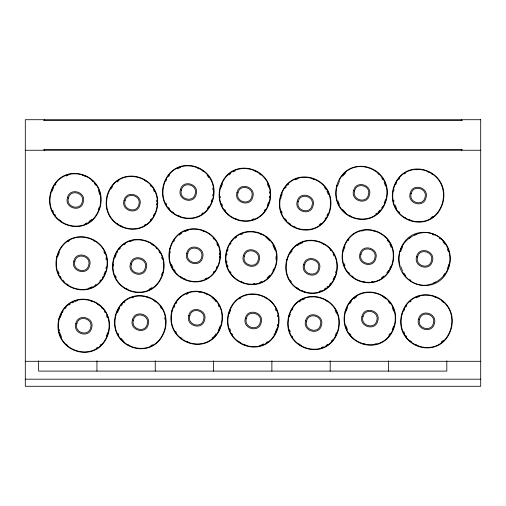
<?xml version="1.0" encoding="UTF-8"?>
<svg xmlns="http://www.w3.org/2000/svg" width="506" height="506" viewBox="0 0 506 506"><rect width="100%" height="100%" fill="white"/><g stroke="black" fill="none" stroke-linecap="round" stroke-linejoin="round"><path stroke-width="0.76" d="M105.988 268.547L106.178 267.048M113.445 265.998L113.635 264.505M156.569 204.917L156.759 203.418M170.079 253.101L170.269 251.602M212.729 195.759L212.918 194.266M219.313 257.592L219.503 256.099M226.764 255.049L226.954 253.55M269.42 197.707L269.609 196.208M280.919 198.263L281.108 196.771M275.998 259.54L275.998 256.542M277.509 325.731L277.699 324.232M337.04 185.999C329.045 219.187 376.312 233.443 385.977 199.712C393.813 171.262 354.447 152.793 339.57 179.605M335.699 272.835L335.883 271.336M343.663 250.944L343.852 249.445M393.769 191.059L393.959 189.56M448.55 265.625L448.733 264.126M52.137 191.141L53.516 187.65M57.697 256.567L59.36 252.374M98.303 209.509L99.132 207.416M60.233 317.616L61.612 314.125M103.869 274.935L105.248 271.444M114.843 257.864L116.228 254.373M165.911 181.085L166.74 178.991M153.514 215.695L154.343 213.602M106.399 335.984L107.778 332.493M117.379 312.664L119.637 307.977M161.566 274.834L162.394 272.74M211.249 201.546L212.077 199.453M221.122 187.271L222.501 183.786M174.007 307.559L174.836 305.466M216.258 268.37L217.087 266.276M227.238 251.305L228.067 249.205M267.288 205.638L268.667 202.153M218.238 330.816L220.173 325.927M229.218 313.745L230.597 310.26M281.387 196.069L282.215 193.975M272.854 271.064L273.683 268.971M275.384 332.113L276.763 328.628M337.458 186.113L339.671 180.528M326.996 215.834L327.825 213.741M289.483 316.301L290.311 314.207M344.131 248.75L344.959 246.656M333.112 279.862L334.498 276.371M384.18 203.089L385.559 199.598M335.092 336.06L336.477 332.568M395.711 184.62L396.54 182.527M346.11 311.196L347.489 307.705M389.74 268.509L390.575 266.415M400.72 251.444L402.656 246.555M392.276 329.564L393.655 326.073M403.807 311.095L404.636 309.002M447.443 268.414L448.272 266.32M55.116 185.152L55.995 183.956M110.827 189.048L112.585 186.651M62.168 312.727L63.048 311.532M65.242 308.534L66.122 307.332M168.498 176.594L169.814 174.798M116.778 252.981L117.658 251.779M119.416 249.382L120.295 248.18M99.796 281.121L100.675 279.926M102.433 277.528L103.313 276.327M150.434 219.889L151.313 218.687M121.396 305.58L122.275 304.384M173.571 241.723L174.45 240.527M207.226 208.636L208.984 206.239M175.993 303.575L176.872 302.373M230.167 244.423L231.046 243.222M213.184 272.563L214.063 271.368M264.258 210.73L265.138 209.535M285.352 188.087L286.232 186.891M214.278 336.212L216.043 333.815M269.774 275.258L267.174 277.838M342.587 176.24L345.623 173.058M290.425 253.221L292.183 250.824M324.966 218.927L325.845 217.732M291.968 310.014L292.847 308.818M273.955 334.713L274.834 333.511M348.096 240.767L348.976 239.566M398.741 179.535L399.62 178.333M379.993 210.072L377.969 212.191M381.758 207.675L382.637 206.48M329.596 284.657L330.918 282.86M349.64 303.815L351.398 301.418M331.575 340.854L332.455 339.659M386.831 272.804L388.589 270.406M405.793 307.104L406.672 305.909M388.81 335.25L390.126 333.454M443.42 275.498L444.742 273.702M117.209 181.951L118.929 180.572M88.955 221.609L91.82 219.313M68.152 241.672L69.303 240.748M144.4 225.227L145.545 224.303M124.172 244.822L125.324 243.905M229.009 174.918L230.73 173.533M68.987 305.036L70.132 304.112M94.774 285.403L95.919 284.48M201.9 213.652L203.045 212.735M179.383 235.094L181.673 233.253M123.862 302.86L125.007 301.943M151.939 287.636L148.789 289.426M287.553 185.095L288.698 184.171M96.178 348.305L97.323 347.388M100.188 345.086L101.339 344.169M235.404 238.244L236.549 237.327M319.33 224.683L321.044 223.304M297.383 245.663L298.527 244.746M239.673 298.85L240.818 297.933M404.509 173.919L405.654 172.995M211.989 338.052L213.709 336.667M375.68 214.032L376.825 213.115M299.362 301.861L301.083 300.482M324.574 288.939L325.719 288.015M326.863 287.098L328.014 286.175M266.289 342.587L267.434 341.664M431.125 217.65L432.845 216.271M409.183 238.623L410.904 237.244M353.998 298.837L356.863 296.535M381.499 277.826L383.788 275.985M325.978 345.592L327.698 344.213M410.018 301.993L411.163 301.07M441.219 342.043L443.509 340.203M66.242 175.974L68.247 175.108M177.189 168.884L180.522 167.435M85.141 223.684L87.14 222.817M233.114 171.869L235.113 171.003M129.897 241.71L131.902 240.843M295.377 179.794L298.047 178.643M184.918 231.634L188.251 230.192M88.196 288.464L92.2 286.731M252.007 219.579L254.012 218.712M71.947 302.904L73.952 302.038M75.286 301.462L77.285 300.596M240.843 234.62L242.842 233.753M131.876 297.907L133.881 297.041M205.145 278.768L207.144 277.902M299.103 244.284L302.436 242.842M186.227 294.372L188.226 293.505M259.736 282.335L261.735 281.469M150.769 345.623L152.774 344.757M414.718 235.17L416.716 234.303M319.33 291.418L321.335 290.552M302.417 299.906L304.416 299.04M259.711 345.649L263.715 343.909M433.61 282.886L435.609 282.019M416.027 297.907L419.366 296.459M321.31 347.616L323.309 346.749M415.957 169.801L417.387 169.605M361.461 231.027L362.891 230.831M253.436 283.79L254.866 283.594M371.486 281.741L372.916 281.545M374.895 343.985L376.325 343.789M43.68 120.409L462.32 120.409M43.68 149.561L462.32 149.561M25.3 150.257L480.7 150.257M25.3 361.297L480.7 361.297M25.3 379.19L480.7 379.19M372.916 230.831L374.345 231.027M362.891 281.545L364.32 281.741M198.82 292.044L200.256 292.24M363.441 343.789L364.87 343.985M427.216 171.553L429.221 172.419M408.323 219.262L410.322 220.129M312.272 178.643L314.27 179.51M432.276 234.303L434.274 235.17M254.676 171.003L256.681 171.869M349.728 215.701L351.727 216.568M197.416 168.017L199.415 168.884M293.379 226.353L295.377 227.219M321.999 243.418L323.998 244.284M433.585 296.459L436.925 297.907M235.783 218.712L237.782 219.579M259.736 233.753L261.735 234.62M178.523 215.727L180.522 216.593M82.472 175.108L85.141 176.265M202.476 230.768L204.475 231.634M301.772 290.552L305.105 292M416.027 344.75L418.032 345.617M120.833 225.802L122.838 226.669M240.843 281.469L242.842 282.335M182.249 277.902L185.582 279.35M205.12 293.505L207.125 294.372M146.765 297.041L148.77 297.907M125.893 288.559L127.898 289.426M243.487 344.2L246.82 345.649M186.227 341.215L188.226 342.081M90.176 300.596L92.174 301.462M127.873 344.757L129.878 345.623M431.125 173.457L432.269 174.374M377.969 173.52L379.114 174.437M439.24 238.168L440.384 239.085M404.509 217.188L405.654 218.105M345.623 212.653L342.587 209.471M441.789 301.07L443.509 302.449M409.752 279.597L410.904 280.52M259.066 173.533L260.786 174.918M382.903 296.535L385.768 298.837M288.698 222.849L290.419 224.228M352.018 275.985L353.163 276.902M201.9 170.383L203.045 171.3M410.018 340.664L411.732 342.043M266.029 237.327L269.774 240.824M325.978 300.482L327.129 301.405M296.807 287.56L298.527 288.939M144.4 180.117L145.545 181.034M172.413 211.812L173.558 212.735M265.72 297.933L266.864 298.85M298.787 343.757L301.083 345.592M91.82 180.636L92.965 181.559M151.364 243.905L153.084 245.283M211.989 297.534L214.278 299.375L216.043 301.772M117.209 223.386L118.929 224.765M180.528 276.523L181.673 277.446M238.528 341.202L240.242 342.587M94.198 240.748L95.343 241.672M59.468 219.768L61.764 221.609M153.919 300.564L155.639 301.943M180.787 337.591L181.932 338.508M97.323 304.112L98.474 305.036M67.007 284.024L68.727 285.403M123.862 341.537L120.959 338.217M66.122 344.169L67.266 345.086M442.984 241.666L444.742 244.063M381.758 178.036L383.074 179.832M398.741 211.571L399.62 212.767M387.267 240.167L388.589 241.963M403.813 273.101L405.572 275.498M402.561 272.133C420.638 302.284 462.307 275.169 446.437 245.631C431.561 218.82 392.188 237.289 400.025 265.739M324.523 187.492L325.845 189.288M388.368 301.418L390.126 303.815M405.793 335.548L406.672 336.749M348.539 272.209L349.418 273.404M330.038 249.622L330.918 250.824M285.352 218.927L286.674 220.73M349.64 333.454L350.955 335.25M290.425 280.463L291.304 281.659M207.226 175.399L208.984 177.796M224.651 209.535L225.531 210.73M291.968 336.06L292.847 337.262M213.184 238.13L214.063 239.325M229.724 271.064L231.046 272.86M168.498 207.435L169.814 209.237M150.434 185.449L151.313 186.651M231.704 333.511L232.583 334.713M173.571 268.971L175.329 271.368M155.949 247.586L156.828 248.781M159.029 251.779L159.909 252.981M94.28 183.355L95.602 185.152M160.566 307.376L161.446 308.578M175.55 331.417L176.43 332.613M54.673 214.196L55.552 215.392M101.339 307.332L102.218 308.534M104.413 311.532L105.292 312.727M60.189 276.327L61.068 277.528M63.263 280.526L64.142 281.722M447.443 249.35L448.272 251.444M395.161 205.082L396.54 208.573M384.18 182.628L385.559 186.113M400.72 266.32L402.656 271.21M389.74 243.86L391.125 247.352M403.807 331.557L404.636 333.65M392.276 307.705L393.655 311.196M338.014 200.996L339.393 204.481M326.996 191.186L328.381 194.677M344.131 263.626L344.959 265.72M333.112 253.816L333.941 255.91M346.11 326.073L347.489 329.564M335.092 310.014L336.477 313.505M281.387 210.951L282.215 213.045M267.288 183.786L268.667 187.271M272.854 245.018L274.783 249.907M289.483 329.779L290.311 331.873M275.384 308.862L276.213 310.956M221.672 203.545L222.501 205.638M227.238 264.783L228.067 266.877M216.808 243.721L217.643 245.815M229.768 328.628L230.597 330.722M218.238 304.77L219.066 306.864M165.911 202.944L166.74 205.038M153.514 189.649L154.343 191.742M171.471 264.183L172.856 267.674M161.566 257.168L162.394 259.262M98.303 190.439L99.132 192.533M115.4 275.536L116.228 277.63M103.869 251.678L104.698 253.772M117.93 333.125L118.758 335.219M106.399 315.523L107.228 317.616M52.687 210.205L53.516 212.299M58.253 271.444L59.082 273.537M59.676 332.493L61.612 337.375M393.769 200.047L393.959 201.546M269.42 191.717L269.609 193.216M277.509 315.244L277.699 316.743M220.186 196.208L220.376 197.707M226.764 261.039L226.954 262.538M212.729 188.27L212.918 189.769M219.313 253.101L219.503 254.6M156.569 200.42L156.759 201.919M164.659 317.705L164.848 319.204M99.41 193.235L99.6 194.734M105.988 258.06L106.178 259.559M59.303 329.495L59.493 330.994M461.725 119.713L461.725 120.409M461.725 149.561L461.725 150.257M446.817 360.854L446.817 371.1L38.627 371.1L38.627 360.854M388.507 360.854L388.507 371.1M330.19 360.854L330.19 371.1M271.88 360.854L271.88 371.1M213.564 360.854L213.564 371.1M155.253 360.854L155.253 371.1M96.937 360.854L96.937 371.1M44.275 119.713L44.275 120.409M44.275 149.561L44.275 150.257M50.499 193.007C42.371 226.726 90.397 241.21 100.22 206.941C108.341 173.223 60.322 158.739 50.499 193.007M50.891 193.115C42.896 226.302 90.157 240.559 99.827 206.834C107.822 173.647 60.556 159.39 50.891 193.115M56.887 256.34C48.766 290.058 96.791 304.542 106.614 270.274C114.736 236.555 66.71 222.071 56.887 256.34M57.279 256.447C49.284 289.634 96.551 303.891 106.222 270.166C114.217 236.979 66.95 222.722 57.279 256.447M67.45 197.757C64.123 208.061 81.004 213.001 83.269 202.191C86.596 191.888 69.714 186.948 67.45 197.757M68.455 198.042C65.559 207.024 80.283 211.337 82.257 201.907C85.153 192.925 70.435 188.611 68.455 198.042M58.867 318.786C50.745 352.505 98.771 366.989 108.594 332.72C116.715 299.002 68.689 284.517 58.867 318.786M59.259 318.894C51.264 352.081 98.531 366.338 108.202 332.613C116.197 299.425 68.93 285.169 59.259 318.894M73.838 261.09C70.517 271.393 87.393 276.333 89.663 265.524C92.984 255.22 76.102 250.28 73.838 261.09M74.85 261.374C71.953 270.356 86.671 274.663 88.651 265.239C91.548 256.251 76.83 251.944 74.85 261.374M75.818 323.536C72.497 333.84 89.372 338.78 91.643 327.97C94.964 317.667 78.082 312.727 75.818 323.536M76.83 323.815C73.933 332.803 88.651 337.11 90.631 327.686C93.528 318.698 78.809 314.39 76.83 323.815M107.089 195.702C98.967 229.42 146.987 243.905 156.809 209.636C164.937 175.917 116.911 161.433 107.089 195.702M107.481 195.809C99.486 228.997 146.753 243.253 156.417 209.528C164.412 176.341 117.152 162.084 107.481 195.809M113.483 259.034C105.356 292.753 153.381 307.237 163.204 272.968C171.325 239.249 123.306 224.765 113.483 259.034M113.875 259.142C105.88 292.329 153.147 306.585 162.812 272.86C170.807 239.673 123.54 225.417 113.875 259.142M124.04 200.452C120.713 210.755 137.594 215.695 139.858 204.886C143.185 194.582 126.304 189.642 124.04 200.452M125.052 200.737C122.155 209.724 136.873 214.032 138.853 204.601C141.75 195.62 127.025 191.312 125.052 200.737M115.463 315.232C107.335 348.95 155.361 363.435 165.184 329.166C173.305 295.447 125.286 280.963 115.463 315.232M115.855 315.339C107.86 348.526 155.127 362.783 164.792 329.058C172.786 295.871 125.52 281.614 115.855 315.339M130.434 263.784C127.107 274.088 143.989 279.027 146.253 268.218C149.58 257.915 132.698 252.975 130.434 263.784M131.446 264.069C128.543 273.05 143.268 277.364 145.241 267.933C148.144 258.945 133.42 254.638 131.446 264.069M132.414 319.982C129.087 330.285 145.968 335.225 148.233 324.416C151.56 314.112 134.678 309.172 132.414 319.982M133.426 320.266C130.523 329.254 145.247 333.562 147.221 324.131C150.124 315.149 135.399 310.836 133.426 320.266M163.438 185.051C155.317 218.769 203.342 233.253 213.165 198.984C221.286 165.266 173.261 150.782 163.438 185.051M163.836 185.158C155.842 218.345 203.102 232.602 212.773 198.877C220.768 165.69 173.501 151.433 163.836 185.158M169.833 248.376C161.711 282.101 209.737 296.586 219.56 262.317C227.681 228.598 179.655 214.108 169.833 248.376M170.225 248.49C162.23 281.678 209.497 295.934 219.161 262.203C227.156 229.016 179.896 214.759 170.225 248.49M180.389 189.801C177.068 200.104 193.95 205.044 196.214 194.234C199.541 183.931 182.66 178.991 180.389 189.801M181.401 190.085C178.504 199.067 193.222 203.374 195.202 193.95C198.099 184.962 183.381 180.655 181.401 190.085M171.812 310.823C163.691 344.542 211.717 359.032 221.539 324.763C229.661 291.045 181.635 276.554 171.812 310.823M172.204 310.937C164.21 344.124 211.476 358.381 221.141 324.65C229.136 291.462 181.875 277.206 172.204 310.937M186.784 253.133C183.457 263.436 200.338 268.376 202.609 257.567C205.929 247.263 189.048 242.323 186.784 253.133M187.796 253.411C184.899 262.399 199.617 266.706 201.597 257.282C204.494 248.294 189.775 243.987 187.796 253.411M188.763 315.573C185.436 325.877 202.318 330.823 204.588 320.013C207.909 309.71 191.028 304.764 188.763 315.573M189.775 315.858C186.878 324.846 201.597 329.153 203.576 319.729C206.473 310.741 191.755 306.434 189.775 315.858M220.034 187.745C211.913 221.464 259.932 235.948 269.755 201.679C277.883 167.96 229.857 153.476 220.034 187.745M220.426 187.852C212.431 221.04 259.698 235.296 269.363 201.571C277.358 168.384 230.097 154.128 220.426 187.852M226.429 251.077C218.301 284.796 266.327 299.28 276.149 265.011C284.271 231.293 236.251 216.808 226.429 251.077M226.821 251.185C218.826 284.372 266.093 298.629 275.757 264.904C283.752 231.716 236.485 217.46 226.821 251.185M236.985 192.495C233.658 202.798 250.54 207.738 252.804 196.929C256.131 186.625 239.249 181.686 236.985 192.495M237.997 192.78C235.094 201.761 249.819 206.075 251.792 196.644C254.695 187.663 239.97 183.349 237.997 192.78M228.408 313.518C220.281 347.242 268.306 361.727 278.129 327.458C286.251 293.739 238.231 279.255 228.408 313.518M228.801 313.631C220.806 346.819 268.072 361.075 277.737 327.344C285.732 294.163 238.465 279.907 228.801 313.631M243.38 255.827C240.053 266.131 256.934 271.071 259.198 260.261C262.525 249.958 245.644 245.018 243.38 255.827M244.392 256.112C241.488 265.093 256.213 269.401 258.186 259.976C261.09 250.989 246.365 246.681 244.392 256.112M245.359 318.274C242.032 328.577 258.914 333.517 261.178 322.708C264.505 312.404 247.624 307.465 245.359 318.274M246.371 318.552C243.468 327.54 258.193 331.847 260.166 322.423C263.069 313.435 248.345 309.128 246.371 318.552M280.299 196.543C272.171 230.262 320.197 244.746 330.02 210.477C338.141 176.758 290.121 162.274 280.299 196.543M280.691 196.651C272.696 229.838 319.963 244.094 329.627 210.369C337.622 177.182 290.355 162.926 280.691 196.651M286.687 259.875C278.566 293.594 326.591 308.078 336.414 273.809C344.535 240.091 296.51 225.606 286.687 259.875M287.085 259.983C279.091 293.17 326.351 307.427 336.022 273.702C344.017 240.514 296.75 226.258 287.085 259.983M297.25 201.293C293.923 211.597 310.804 216.536 313.069 205.727C316.395 195.424 299.514 190.484 297.25 201.293M298.262 201.578C295.359 210.559 310.083 214.873 312.057 205.442C314.96 196.454 300.235 192.147 298.262 201.578M288.667 316.073C280.545 349.791 328.571 364.276 338.394 330.007C346.515 296.288 298.489 281.804 288.667 316.073M289.065 316.18C281.07 349.368 328.331 363.624 338.002 329.899C345.996 296.712 298.73 282.456 289.065 316.18M303.638 264.625C300.317 274.929 317.199 279.869 319.463 269.059C322.79 258.756 305.909 253.816 303.638 264.625M304.65 264.904C301.753 273.891 316.471 278.199 318.451 268.775C321.348 259.787 306.63 255.479 304.65 264.904M305.618 320.823C302.297 331.126 319.178 336.066 321.443 325.257C324.77 314.953 307.888 310.014 305.618 320.823M306.63 321.108C303.733 330.089 318.451 334.396 320.431 324.972C323.328 315.984 308.609 311.677 306.63 321.108M336.648 185.885C328.527 219.61 376.553 234.095 386.375 199.826C394.497 166.107 346.471 151.617 336.648 185.885M343.043 249.218C334.921 282.936 382.941 297.42 392.764 263.158C400.891 229.433 352.865 214.949 343.043 249.218M343.435 249.331C335.44 282.512 382.707 296.769 392.371 263.044C400.366 229.857 353.099 215.6 343.435 249.331M353.599 190.635C350.272 200.945 367.154 205.885 369.424 195.076C372.745 184.772 355.863 179.832 353.599 190.635M354.611 190.92C351.714 199.908 366.433 204.215 368.412 194.791C371.309 185.803 356.591 181.496 354.611 190.92M345.022 311.664C336.901 345.383 384.921 359.867 394.743 325.598C402.871 291.88 354.845 277.396 345.022 311.664M345.415 311.772C337.42 344.959 384.687 359.216 394.351 325.491C402.346 292.304 355.079 278.047 345.415 311.772M359.994 253.968C356.667 264.271 373.548 269.211 375.813 258.402C379.139 248.098 362.258 243.158 359.994 253.968M361.006 254.252C358.103 263.24 372.827 267.547 374.801 258.123C377.704 249.135 362.979 244.828 361.006 254.252M361.973 316.414C358.646 326.718 375.528 331.658 377.792 320.848C381.119 310.545 364.238 305.605 361.973 316.414M362.985 316.699C360.082 325.687 374.807 329.994 376.78 320.564C379.683 311.582 364.959 307.275 362.985 316.699M393.244 188.586C385.117 222.305 433.142 236.789 442.965 202.52C451.086 168.802 403.067 154.317 393.244 188.586M393.636 188.694C385.642 221.881 432.902 236.138 442.573 202.413C450.568 169.225 403.301 154.969 393.636 188.694M399.632 251.912C391.511 285.631 439.537 300.121 449.36 265.852C457.481 232.134 409.455 217.643 399.632 251.912M410.195 193.336C406.868 203.64 423.75 208.58 426.014 197.77C429.341 187.467 412.46 182.527 410.195 193.336M411.207 193.621C408.304 202.602 423.029 206.91 425.002 197.485C427.905 188.498 413.181 184.19 411.207 193.621M401.612 314.359C393.491 348.077 441.517 362.568 451.339 328.299C459.461 294.574 411.435 280.09 401.612 314.359M402.004 314.473C394.01 347.66 441.276 361.916 450.947 328.185C458.942 294.998 411.675 280.741 402.004 314.473M416.583 256.662C413.263 266.966 430.144 271.912 432.409 261.102C435.729 250.799 418.854 245.853 416.583 256.662M417.595 256.947C414.699 265.935 429.417 270.242 431.397 260.818C434.293 251.83 419.575 247.523 417.595 256.947M418.563 319.109C415.243 329.412 432.124 334.352 434.388 323.543C437.709 313.239 420.834 308.299 418.563 319.109M419.575 319.394C416.678 328.381 431.397 332.689 433.376 323.264C436.273 314.277 421.555 309.969 419.575 319.394M480.7 119.713L25.3 119.713L25.3 386.287L480.7 386.287L480.7 119.713"/></g></svg>
